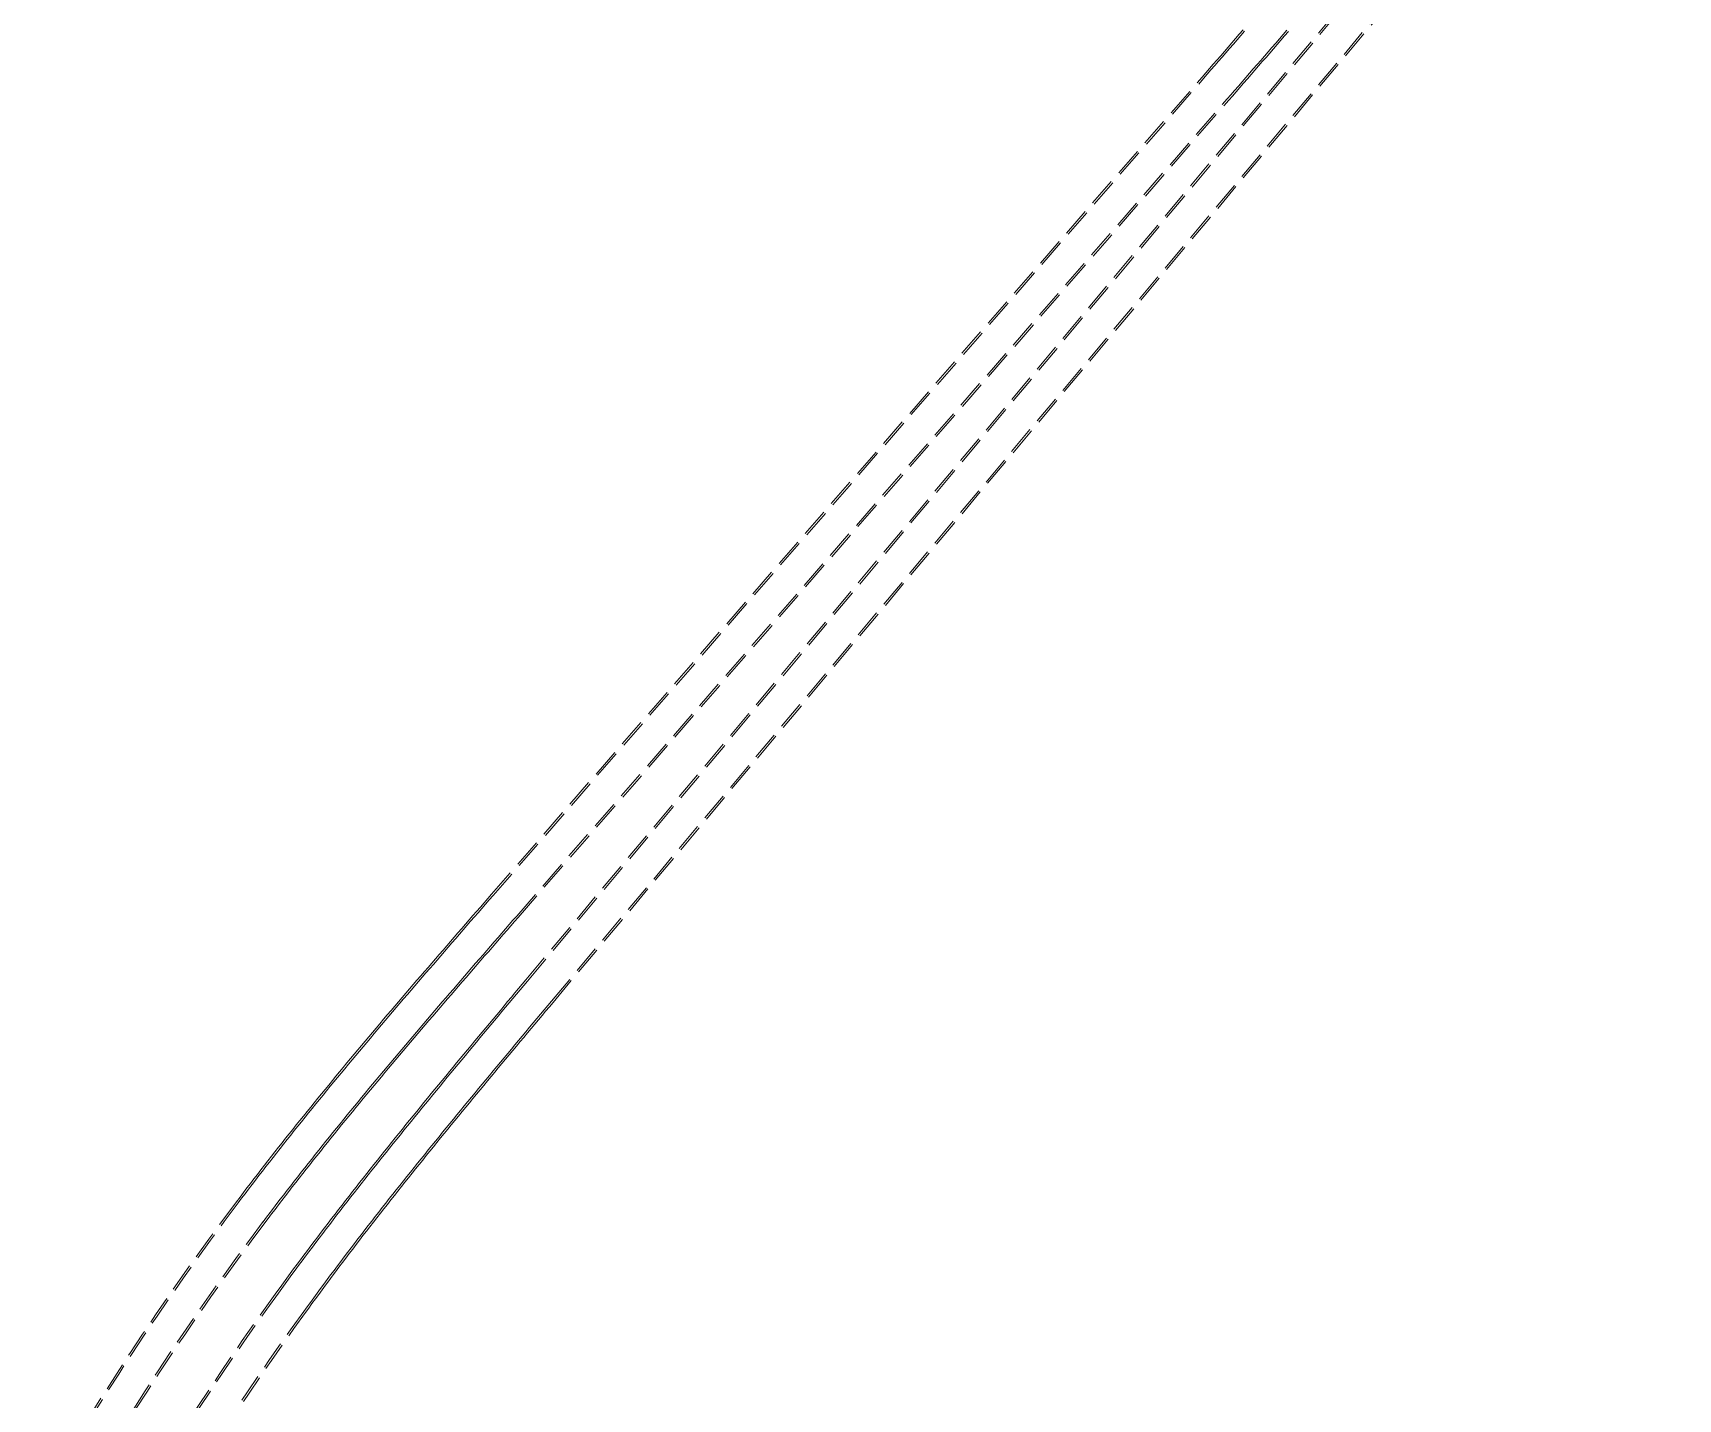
# Model space of a CAD drawing. Extents: x 0 to 531375, y 0 to 4335249.
# Drawn here: x 487514 to 487803, y 4323847.1 to 4324087.2 of the extents above; entities that cross this region are included whole.
import ezdxf

# ---------------------------------------------------------------- set-up
doc = ezdxf.new("R2010")
doc.units = 0
doc.linetypes.add('DASH', pattern=[0.35, 0.25, -0.1])
doc.layers.add('地铁', color=4, linetype='Continuous', lineweight=15)

# ---------------------------------------------------------------- blocks, each defined once
blk = doc.blocks.new('天津2000地铁')
at = {"layer": '地铁', "linetype": 'DASH', "ltscale": 20}
for p, q in [((-10402.79, -3316.5), (-10205.1, -3080.24)), ((-10402.52, -3316.73), (-10204.83, -3080.46)), ((-10398.3, -3320.26), (-10200.61, -3083.99)), ((-10398.03, -3320.48), (-10200.35, -3084.21)), ((-10278.09, -3151.03), (-10277.44, -3150.28)), ((-10277.83, -3151.26), (-10277.17, -3150.51)), ((-10277.44, -3150.28), (-10276.78, -3149.52)), ((-10277.17, -3150.51), (-10276.52, -3149.75)), ((-10270.4, -3151.09), (-10269.74, -3150.33)), ((-10270.13, -3151.32), (-10269.48, -3150.56)), ((-10269.74, -3150.33), (-10269.09, -3149.57)), ((-10269.48, -3150.56), (-10268.82, -3149.8)), ((-10280.71, -3154.05), (-10280.06, -3153.3)), ((-10280.45, -3154.28), (-10279.79, -3153.53)), ((-10280.06, -3153.3), (-10279.4, -3152.54)), ((-10279.79, -3153.53), (-10279.14, -3152.77)), ((-10279.4, -3152.54), (-10278.75, -3151.79)), ((-10279.14, -3152.77), (-10278.48, -3152.02)), ((-10278.75, -3151.79), (-10278.09, -3151.03)), ((-10278.48, -3152.02), (-10277.83, -3151.26)), ((-10273.02, -3154.11), (-10272.36, -3153.36)), ((-10272.75, -3154.34), (-10272.1, -3153.59)), ((-10272.36, -3153.36), (-10271.71, -3152.6)), ((-10272.1, -3153.59), (-10271.44, -3152.83)), ((-10271.71, -3152.6), (-10271.05, -3151.84)), ((-10271.44, -3152.83), (-10270.79, -3152.07)), ((-10271.05, -3151.84), (-10270.4, -3151.09)), ((-10270.79, -3152.07), (-10270.13, -3151.32)), ((-10283.34, -3157.07), (-10282.68, -3156.32)), ((-10283.07, -3157.3), (-10282.42, -3156.55)), ((-10282.68, -3156.32), (-10282.02, -3155.56)), ((-10282.42, -3156.55), (-10281.76, -3155.79)), ((-10282.02, -3155.56), (-10281.37, -3154.81)), ((-10281.76, -3155.79), (-10281.1, -3155.04)), ((-10281.37, -3154.81), (-10280.71, -3154.05)), ((-10281.1, -3155.04), (-10280.45, -3154.28)), ((-10275.64, -3157.13), (-10274.98, -3156.38)), ((-10275.38, -3157.36), (-10274.72, -3156.61)), ((-10274.98, -3156.38), (-10274.33, -3155.62)), ((-10274.72, -3156.61), (-10274.06, -3155.85)), ((-10274.33, -3155.62), (-10273.67, -3154.87)), ((-10274.06, -3155.85), (-10273.41, -3155.1)), ((-10273.67, -3154.87), (-10273.02, -3154.11)), ((-10273.41, -3155.1), (-10272.75, -3154.34)), ((-10408.83, -3301.46), (-10283.99, -3157.83)), ((-10408.56, -3301.69), (-10283.73, -3158.05)), ((-10283.99, -3157.83), (-10283.34, -3157.07)), ((-10283.73, -3158.05), (-10283.07, -3157.3)), ((-10278.26, -3160.15), (-10277.61, -3159.4)), ((-10277.61, -3159.4), (-10276.95, -3158.64)), ((-10277.34, -3159.63), (-10276.69, -3158.87)), ((-10276.95, -3158.64), (-10276.3, -3157.89)), ((-10276.69, -3158.87), (-10276.03, -3158.12)), ((-10276.3, -3157.89), (-10275.64, -3157.13)), ((-10276.03, -3158.12), (-10275.38, -3157.36)), ((-10404.41, -3305.3), (-10279.58, -3161.66)), ((-10404.15, -3305.53), (-10279.31, -3161.89)), ((-10279.58, -3161.66), (-10278.92, -3160.91)), ((-10279.31, -3161.89), (-10278.66, -3161.14)), ((-10278.92, -3160.91), (-10278.26, -3160.15)), ((-10278.66, -3161.14), (-10278, -3160.38)), ((-10278, -3160.38), (-10277.34, -3159.63)), ((-10411.45, -3304.48), (-10410.79, -3303.72)), ((-10411.19, -3304.71), (-10410.53, -3303.95)), ((-10410.79, -3303.72), (-10410.14, -3302.97)), ((-10410.53, -3303.95), (-10409.87, -3303.2)), ((-10410.14, -3302.97), (-10409.48, -3302.21)), ((-10409.87, -3303.2), (-10409.22, -3302.44)), ((-10409.48, -3302.21), (-10408.83, -3301.46)), ((-10409.22, -3302.44), (-10408.56, -3301.69)), ((-10414.07, -3307.5), (-10413.42, -3306.75)), ((-10413.42, -3306.75), (-10412.76, -3305.99)), ((-10413.15, -3306.97), (-10412.5, -3306.22)), ((-10412.76, -3305.99), (-10412.11, -3305.23)), ((-10412.5, -3306.22), (-10411.84, -3305.46)), ((-10412.11, -3305.23), (-10411.45, -3304.48)), ((-10411.84, -3305.46), (-10411.19, -3304.71)), ((-10406.38, -3307.56), (-10405.72, -3306.81)), ((-10405.72, -3306.81), (-10405.07, -3306.05)), ((-10405.46, -3307.04), (-10404.8, -3306.28)), ((-10405.07, -3306.05), (-10404.41, -3305.3)), ((-10404.8, -3306.28), (-10404.15, -3305.53)), ((-10416.7, -3310.53), (-10416.04, -3309.77)), ((-10416.04, -3309.77), (-10415.38, -3309.01)), ((-10415.78, -3310), (-10415.12, -3309.24)), ((-10415.38, -3309.01), (-10414.73, -3308.26)), ((-10415.12, -3309.24), (-10414.46, -3308.49)), ((-10414.73, -3308.26), (-10414.07, -3307.5)), ((-10414.46, -3308.49), (-10413.81, -3307.73)), ((-10413.81, -3307.73), (-10413.15, -3306.97)), ((-10409, -3310.58), (-10408.34, -3309.82)), ((-10408.34, -3309.82), (-10407.69, -3309.07)), ((-10408.08, -3310.05), (-10407.42, -3309.3)), ((-10407.69, -3309.07), (-10407.03, -3308.32)), ((-10407.42, -3309.3), (-10406.77, -3308.54)), ((-10407.03, -3308.32), (-10406.38, -3307.56)), ((-10406.77, -3308.54), (-10406.11, -3307.79)), ((-10406.11, -3307.79), (-10405.46, -3307.04)), ((-10418.66, -3312.8), (-10418.01, -3312.04)), ((-10418.39, -3313.03), (-10417.74, -3312.27)), ((-10418.01, -3312.04), (-10417.35, -3311.28)), ((-10417.74, -3312.27), (-10417.09, -3311.51)), ((-10417.35, -3311.28), (-10416.7, -3310.53)), ((-10417.09, -3311.51), (-10416.43, -3310.76)), ((-10416.43, -3310.76), (-10415.78, -3310)), ((-10410.96, -3312.84), (-10410.31, -3312.09)), ((-10410.7, -3313.07), (-10410.04, -3312.32)), ((-10410.31, -3312.09), (-10409.65, -3311.33)), ((-10410.04, -3312.32), (-10409.39, -3311.56)), ((-10409.65, -3311.33), (-10409, -3310.58)), ((-10409.39, -3311.56), (-10408.73, -3310.81)), ((-10408.73, -3310.81), (-10408.08, -3310.05)), ((-10421.28, -3315.83), (-10420.62, -3315.07)), ((-10421.01, -3316.06), (-10420.36, -3315.3)), ((-10420.62, -3315.07), (-10419.97, -3314.32)), ((-10420.36, -3315.3), (-10419.7, -3314.54)), ((-10419.97, -3314.32), (-10419.31, -3313.56)), ((-10419.7, -3314.54), (-10419.05, -3313.79)), ((-10419.31, -3313.56), (-10418.66, -3312.8)), ((-10419.05, -3313.79), (-10418.39, -3313.03)), ((-10413.58, -3315.87), (-10412.93, -3315.11)), ((-10413.31, -3316.09), (-10412.66, -3315.34)), ((-10412.93, -3315.11), (-10412.27, -3314.35)), ((-10412.66, -3315.34), (-10412.01, -3314.58)), ((-10412.27, -3314.35), (-10411.62, -3313.6)), ((-10412.01, -3314.58), (-10411.35, -3313.83)), ((-10411.62, -3313.6), (-10410.96, -3312.84)), ((-10411.35, -3313.83), (-10410.7, -3313.07)), ((-10423.89, -3318.88), (-10423.23, -3318.11)), ((-10423.62, -3319.1), (-10422.97, -3318.34)), ((-10423.23, -3318.11), (-10422.58, -3317.35)), ((-10422.97, -3318.34), (-10422.32, -3317.58)), ((-10422.58, -3317.35), (-10421.93, -3316.59)), ((-10422.32, -3317.58), (-10421.66, -3316.82)), ((-10421.93, -3316.59), (-10421.28, -3315.83)), ((-10421.66, -3316.82), (-10421.01, -3316.06)), ((-10416.19, -3318.89), (-10415.54, -3318.13)), ((-10415.92, -3319.12), (-10415.27, -3318.36)), ((-10415.54, -3318.13), (-10414.88, -3317.38)), ((-10415.27, -3318.36), (-10414.62, -3317.61)), ((-10414.88, -3317.38), (-10414.23, -3316.62)), ((-10414.62, -3317.61), (-10413.97, -3316.85)), ((-10414.23, -3316.62), (-10413.58, -3315.87)), ((-10413.97, -3316.85), (-10413.31, -3316.09)), ((-10404.71, -3318.81), (-10404.07, -3318.04)), ((-10404.44, -3319.03), (-10403.8, -3318.26)), ((-10404.07, -3318.04), (-10403.43, -3317.27)), ((-10403.8, -3318.26), (-10403.16, -3317.5)), ((-10403.43, -3317.27), (-10402.79, -3316.5)), ((-10403.16, -3317.5), (-10402.52, -3316.73)), ((-10426.49, -3321.92), (-10425.84, -3321.16)), ((-10426.22, -3322.15), (-10425.57, -3321.39)), ((-10425.84, -3321.16), (-10425.19, -3320.4)), ((-10425.57, -3321.39), (-10424.92, -3320.63)), ((-10425.19, -3320.4), (-10424.54, -3319.64)), ((-10424.92, -3320.63), (-10424.27, -3319.86)), ((-10424.54, -3319.64), (-10423.89, -3318.88)), ((-10424.27, -3319.86), (-10423.62, -3319.1)), ((-10418.79, -3321.92), (-10418.14, -3321.16)), ((-10418.52, -3322.15), (-10417.87, -3321.39)), ((-10418.14, -3321.16), (-10417.49, -3320.4)), ((-10417.87, -3321.39), (-10417.22, -3320.63)), ((-10417.49, -3320.4), (-10416.84, -3319.65)), ((-10417.22, -3320.63), (-10416.57, -3319.88)), ((-10416.84, -3319.65), (-10416.19, -3318.89)), ((-10416.57, -3319.88), (-10415.92, -3319.12)), ((-10407.28, -3321.88), (-10406.64, -3321.11)), ((-10407.01, -3322.1), (-10406.37, -3321.33)), ((-10406.64, -3321.11), (-10406, -3320.34)), ((-10406.37, -3321.33), (-10405.73, -3320.56)), ((-10406, -3320.34), (-10405.35, -3319.57)), ((-10405.73, -3320.56), (-10405.09, -3319.8)), ((-10405.35, -3319.57), (-10404.71, -3318.81)), ((-10405.09, -3319.8), (-10404.44, -3319.03)), ((-10399.58, -3321.79), (-10398.94, -3321.03)), ((-10399.32, -3322.02), (-10398.67, -3321.25)), ((-10398.94, -3321.03), (-10398.3, -3320.26)), ((-10398.67, -3321.25), (-10398.03, -3320.48)), ((-10429.08, -3324.98), (-10428.43, -3324.22)), ((-10428.43, -3324.22), (-10427.79, -3323.45)), ((-10428.17, -3324.44), (-10427.52, -3323.68)), ((-10427.79, -3323.45), (-10427.14, -3322.69)), ((-10427.52, -3323.68), (-10426.87, -3322.92)), ((-10427.14, -3322.69), (-10426.49, -3321.92)), ((-10426.87, -3322.92), (-10426.22, -3322.15)), ((-10421.38, -3324.95), (-10420.74, -3324.2)), ((-10420.74, -3324.2), (-10420.09, -3323.44)), ((-10420.47, -3324.42), (-10419.82, -3323.66)), ((-10420.09, -3323.44), (-10419.44, -3322.68)), ((-10419.82, -3323.66), (-10419.17, -3322.91)), ((-10419.44, -3322.68), (-10418.79, -3321.92)), ((-10419.17, -3322.91), (-10418.52, -3322.15)), ((-10409.85, -3324.95), (-10409.2, -3324.18)), ((-10409.2, -3324.18), (-10408.56, -3323.41)), ((-10408.94, -3324.4), (-10408.29, -3323.64)), ((-10408.56, -3323.41), (-10407.92, -3322.64)), ((-10408.29, -3323.64), (-10407.65, -3322.87)), ((-10407.92, -3322.64), (-10407.28, -3321.88)), ((-10407.65, -3322.87), (-10407.01, -3322.1)), ((-10402.15, -3324.86), (-10401.51, -3324.09)), ((-10401.51, -3324.09), (-10400.87, -3323.33)), ((-10401.24, -3324.32), (-10400.6, -3323.55)), ((-10400.87, -3323.33), (-10400.23, -3322.56)), ((-10400.6, -3323.55), (-10399.96, -3322.78)), ((-10400.23, -3322.56), (-10399.58, -3321.79)), ((-10399.96, -3322.78), (-10399.32, -3322.02)), ((-10431.02, -3327.28), (-10430.38, -3326.52)), ((-10430.75, -3327.51), (-10430.11, -3326.74)), ((-10430.38, -3326.52), (-10429.73, -3325.75)), ((-10430.11, -3326.74), (-10429.46, -3325.97)), ((-10429.73, -3325.75), (-10429.08, -3324.98)), ((-10429.46, -3325.97), (-10428.81, -3325.21)), ((-10428.81, -3325.21), (-10428.17, -3324.44)), ((-10423.32, -3327.24), (-10422.68, -3326.47)), ((-10423.06, -3327.46), (-10422.41, -3326.7)), ((-10422.68, -3326.47), (-10422.03, -3325.71)), ((-10422.41, -3326.7), (-10421.76, -3325.94)), ((-10422.03, -3325.71), (-10421.38, -3324.95)), ((-10421.76, -3325.94), (-10421.12, -3325.18)), ((-10421.12, -3325.18), (-10420.47, -3324.42)), ((-10411.77, -3327.26), (-10411.13, -3326.49)), ((-10411.5, -3327.48), (-10410.86, -3326.71)), ((-10411.13, -3326.49), (-10410.49, -3325.72)), ((-10410.86, -3326.71), (-10410.22, -3325.94)), ((-10410.49, -3325.72), (-10409.85, -3324.95)), ((-10410.22, -3325.94), (-10409.58, -3325.17)), ((-10409.58, -3325.17), (-10408.94, -3324.4)), ((-10404.71, -3327.93), (-10404.07, -3327.16)), ((-10404.07, -3327.16), (-10403.43, -3326.39)), ((-10403.8, -3327.38), (-10403.16, -3326.62)), ((-10403.43, -3326.39), (-10402.79, -3325.63)), ((-10403.16, -3326.62), (-10402.52, -3325.85)), ((-10402.79, -3325.63), (-10402.15, -3324.86)), ((-10402.52, -3325.85), (-10401.88, -3325.08)), ((-10401.88, -3325.08), (-10401.24, -3324.32)), ((-10433.6, -3330.36), (-10432.95, -3329.59)), ((-10433.33, -3330.58), (-10432.68, -3329.81)), ((-10432.95, -3329.59), (-10432.31, -3328.82)), ((-10432.68, -3329.81), (-10432.04, -3329.04)), ((-10432.31, -3328.82), (-10431.67, -3328.05)), ((-10432.04, -3329.04), (-10431.4, -3328.28)), ((-10431.67, -3328.05), (-10431.02, -3327.28)), ((-10431.4, -3328.28), (-10430.75, -3327.51)), ((-10425.9, -3330.28), (-10425.26, -3329.52)), ((-10425.63, -3330.51), (-10424.99, -3329.75)), ((-10425.26, -3329.52), (-10424.61, -3328.76)), ((-10424.99, -3329.75), (-10424.35, -3328.98)), ((-10424.61, -3328.76), (-10423.97, -3328)), ((-10424.35, -3328.98), (-10423.7, -3328.22)), ((-10423.97, -3328), (-10423.32, -3327.24)), ((-10423.7, -3328.22), (-10423.06, -3327.46)), ((-10414.33, -3330.34), (-10413.69, -3329.57)), ((-10414.06, -3330.56), (-10413.42, -3329.79)), ((-10413.69, -3329.57), (-10413.05, -3328.8)), ((-10413.42, -3329.79), (-10412.78, -3329.02)), ((-10413.05, -3328.8), (-10412.41, -3328.03)), ((-10412.78, -3329.02), (-10412.14, -3328.25)), ((-10412.41, -3328.03), (-10411.77, -3327.26)), ((-10412.14, -3328.25), (-10411.5, -3327.48)), ((-10406.63, -3330.23), (-10405.99, -3329.46)), ((-10406.36, -3330.45), (-10405.72, -3329.69)), ((-10405.99, -3329.46), (-10405.35, -3328.69)), ((-10405.72, -3329.69), (-10405.08, -3328.92)), ((-10405.35, -3328.69), (-10404.71, -3327.93)), ((-10405.08, -3328.92), (-10404.44, -3328.15)), ((-10404.44, -3328.15), (-10403.8, -3327.38)), ((-10436.16, -3333.45), (-10435.52, -3332.68)), ((-10435.89, -3333.67), (-10435.25, -3332.9)), ((-10435.52, -3332.68), (-10434.88, -3331.9)), ((-10435.25, -3332.9), (-10434.61, -3332.13)), ((-10434.88, -3331.9), (-10434.24, -3331.13)), ((-10434.61, -3332.13), (-10433.97, -3331.35)), ((-10434.24, -3331.13), (-10433.6, -3330.36)), ((-10433.97, -3331.35), (-10433.33, -3330.58)), ((-10428.46, -3333.34), (-10427.82, -3332.57)), ((-10428.19, -3333.56), (-10427.56, -3332.8)), ((-10427.82, -3332.57), (-10427.18, -3331.81)), ((-10427.56, -3332.8), (-10426.91, -3332.03)), ((-10427.18, -3331.81), (-10426.54, -3331.05)), ((-10426.91, -3332.03), (-10426.27, -3331.27)), ((-10426.54, -3331.05), (-10425.9, -3330.28)), ((-10426.27, -3331.27), (-10425.63, -3330.51)), ((-10416.88, -3333.43), (-10416.24, -3332.65)), ((-10416.61, -3333.65), (-10415.97, -3332.88)), ((-10416.24, -3332.65), (-10415.6, -3331.88)), ((-10415.97, -3332.88), (-10415.33, -3332.1)), ((-10415.6, -3331.88), (-10414.97, -3331.11)), ((-10415.33, -3332.1), (-10414.7, -3331.33)), ((-10414.97, -3331.11), (-10414.33, -3330.34)), ((-10414.7, -3331.33), (-10414.06, -3330.56)), ((-10409.18, -3333.3), (-10408.55, -3332.53)), ((-10408.92, -3333.53), (-10408.28, -3332.76)), ((-10408.55, -3332.53), (-10407.91, -3331.77)), ((-10408.28, -3332.76), (-10407.64, -3331.99)), ((-10407.91, -3331.77), (-10407.27, -3331)), ((-10407.64, -3331.99), (-10407, -3331.22)), ((-10407.27, -3331), (-10406.63, -3330.23)), ((-10407, -3331.22), (-10406.36, -3330.45)), ((-10438.71, -3336.55), (-10438.07, -3335.77)), ((-10438.07, -3335.77), (-10437.44, -3335)), ((-10437.8, -3336), (-10437.17, -3335.22)), ((-10437.44, -3335), (-10436.8, -3334.22)), ((-10437.17, -3335.22), (-10436.53, -3334.45)), ((-10436.8, -3334.22), (-10436.16, -3333.45)), ((-10436.53, -3334.45), (-10435.89, -3333.67)), ((-10431.01, -3336.41), (-10430.38, -3335.64)), ((-10430.38, -3335.64), (-10429.74, -3334.87)), ((-10430.11, -3335.86), (-10429.47, -3335.1)), ((-10429.74, -3334.87), (-10429.1, -3334.11)), ((-10429.47, -3335.1), (-10428.83, -3334.33)), ((-10429.1, -3334.11), (-10428.46, -3333.34)), ((-10428.83, -3334.33), (-10428.19, -3333.56)), ((-10419.43, -3336.52), (-10418.79, -3335.75)), ((-10418.79, -3335.75), (-10418.16, -3334.97)), ((-10418.52, -3335.97), (-10417.88, -3335.2)), ((-10418.16, -3334.97), (-10417.52, -3334.2)), ((-10417.88, -3335.2), (-10417.25, -3334.42)), ((-10417.52, -3334.2), (-10416.88, -3333.43)), ((-10417.25, -3334.42), (-10416.61, -3333.65)), ((-10411.73, -3336.38), (-10411.1, -3335.61)), ((-10411.46, -3336.6), (-10410.83, -3335.83)), ((-10411.1, -3335.61), (-10410.46, -3334.84)), ((-10410.83, -3335.83), (-10410.19, -3335.06)), ((-10410.46, -3334.84), (-10409.82, -3334.07)), ((-10410.19, -3335.06), (-10409.55, -3334.29)), ((-10409.82, -3334.07), (-10409.18, -3333.3)), ((-10409.55, -3334.29), (-10408.92, -3333.53)), ((-10440.61, -3338.89), (-10439.98, -3338.11)), ((-10440.34, -3339.11), (-10439.71, -3338.33)), ((-10439.98, -3338.11), (-10439.34, -3337.33)), ((-10439.71, -3338.33), (-10439.07, -3337.55)), ((-10439.34, -3337.33), (-10438.71, -3336.55)), ((-10439.07, -3337.55), (-10438.44, -3336.77)), ((-10438.44, -3336.77), (-10437.8, -3336)), ((-10433.55, -3339.48), (-10432.92, -3338.71)), ((-10432.92, -3338.71), (-10432.28, -3337.94)), ((-10432.65, -3338.93), (-10432.01, -3338.17)), ((-10432.28, -3337.94), (-10431.65, -3337.17)), ((-10432.01, -3338.17), (-10431.38, -3337.4)), ((-10431.65, -3337.17), (-10431.01, -3336.41)), ((-10431.38, -3337.4), (-10430.74, -3336.63)), ((-10430.74, -3336.63), (-10430.11, -3335.86)), ((-10421.33, -3338.85), (-10420.7, -3338.07)), ((-10421.06, -3339.07), (-10420.43, -3338.29)), ((-10420.7, -3338.07), (-10420.06, -3337.3)), ((-10420.43, -3338.29), (-10419.79, -3337.52)), ((-10420.06, -3337.3), (-10419.43, -3336.52)), ((-10419.79, -3337.52), (-10419.16, -3336.74)), ((-10419.16, -3336.74), (-10418.52, -3335.97)), ((-10414.27, -3339.46), (-10413.64, -3338.69)), ((-10413.64, -3338.69), (-10413, -3337.92)), ((-10413.37, -3338.91), (-10412.73, -3338.14)), ((-10413, -3337.92), (-10412.37, -3337.15)), ((-10412.73, -3338.14), (-10412.1, -3337.37)), ((-10412.37, -3337.15), (-10411.73, -3336.38)), ((-10412.1, -3337.37), (-10411.46, -3336.6)), ((-10443.13, -3342.02), (-10442.5, -3341.23)), ((-10442.86, -3342.24), (-10442.23, -3341.45)), ((-10442.5, -3341.23), (-10441.87, -3340.45)), ((-10442.23, -3341.45), (-10441.6, -3340.67)), ((-10441.87, -3340.45), (-10441.24, -3339.67)), ((-10441.6, -3340.67), (-10440.97, -3339.89)), ((-10441.24, -3339.67), (-10440.61, -3338.89)), ((-10440.97, -3339.89), (-10440.34, -3339.11)), ((-10435.44, -3341.8), (-10434.81, -3341.03)), ((-10435.17, -3342.02), (-10434.54, -3341.25)), ((-10434.81, -3341.03), (-10434.18, -3340.25)), ((-10434.54, -3341.25), (-10433.91, -3340.48)), ((-10434.18, -3340.25), (-10433.55, -3339.48)), ((-10433.91, -3340.48), (-10433.28, -3339.7)), ((-10433.28, -3339.7), (-10432.65, -3338.93)), ((-10423.86, -3341.96), (-10423.23, -3341.18)), ((-10423.59, -3342.18), (-10422.96, -3341.4)), ((-10423.23, -3341.18), (-10422.6, -3340.4)), ((-10422.96, -3341.4), (-10422.33, -3340.62)), ((-10422.6, -3340.4), (-10421.97, -3339.63)), ((-10422.33, -3340.62), (-10421.69, -3339.85)), ((-10421.97, -3339.63), (-10421.33, -3338.85)), ((-10421.69, -3339.85), (-10421.06, -3339.07)), ((-10416.17, -3341.77), (-10415.54, -3341)), ((-10415.9, -3342), (-10415.27, -3341.22)), ((-10415.54, -3341), (-10414.9, -3340.23)), ((-10415.27, -3341.22), (-10414.63, -3340.45)), ((-10414.9, -3340.23), (-10414.27, -3339.46)), ((-10414.63, -3340.45), (-10414, -3339.68)), ((-10414, -3339.68), (-10413.37, -3338.91)), ((-10445.63, -3345.16), (-10445.01, -3344.37)), ((-10445.01, -3344.37), (-10444.39, -3343.59)), ((-10444.74, -3344.59), (-10444.11, -3343.8)), ((-10444.39, -3343.59), (-10443.76, -3342.8)), ((-10444.11, -3343.8), (-10443.49, -3343.02)), ((-10443.76, -3342.8), (-10443.13, -3342.02)), ((-10443.49, -3343.02), (-10442.86, -3342.24)), ((-10437.94, -3344.9), (-10437.32, -3344.12)), ((-10437.67, -3345.12), (-10437.05, -3344.34)), ((-10437.32, -3344.12), (-10436.69, -3343.35)), ((-10437.05, -3344.34), (-10436.42, -3343.57)), ((-10436.69, -3343.35), (-10436.07, -3342.57)), ((-10436.42, -3343.57), (-10435.79, -3342.79)), ((-10436.07, -3342.57), (-10435.44, -3341.8)), ((-10435.79, -3342.79), (-10435.17, -3342.02)), ((-10426.38, -3345.08), (-10425.75, -3344.3)), ((-10425.75, -3344.3), (-10425.13, -3343.52)), ((-10425.48, -3344.52), (-10424.85, -3343.74)), ((-10425.12, -3343.52), (-10424.5, -3342.74)), ((-10424.85, -3343.74), (-10424.22, -3342.96)), ((-10424.5, -3342.74), (-10423.86, -3341.96)), ((-10424.22, -3342.96), (-10423.59, -3342.18)), ((-10418.69, -3344.87), (-10418.06, -3344.09)), ((-10418.42, -3345.09), (-10417.79, -3344.31)), ((-10418.06, -3344.09), (-10417.43, -3343.32)), ((-10417.79, -3344.31), (-10417.16, -3343.54)), ((-10417.43, -3343.32), (-10416.8, -3342.55)), ((-10417.16, -3343.54), (-10416.53, -3342.77)), ((-10416.8, -3342.55), (-10416.17, -3341.77)), ((-10416.53, -3342.77), (-10415.9, -3342)), ((-10447.5, -3347.53), (-10446.88, -3346.74)), ((-10447.22, -3347.75), (-10446.6, -3346.96)), ((-10446.88, -3346.74), (-10446.26, -3345.95)), ((-10446.6, -3346.96), (-10445.98, -3346.17)), ((-10446.26, -3345.95), (-10445.63, -3345.16)), ((-10445.98, -3346.17), (-10445.36, -3345.38)), ((-10445.36, -3345.38), (-10444.74, -3344.59)), ((-10440.43, -3348.01), (-10439.81, -3347.23)), ((-10439.81, -3347.23), (-10439.19, -3346.45)), ((-10439.53, -3347.45), (-10438.91, -3346.67)), ((-10439.19, -3346.45), (-10438.57, -3345.67)), ((-10438.91, -3346.67), (-10438.29, -3345.89)), ((-10438.57, -3345.67), (-10437.94, -3344.9)), ((-10438.29, -3345.89), (-10437.67, -3345.12)), ((-10428.27, -3347.43), (-10427.64, -3346.65)), ((-10427.99, -3347.65), (-10427.37, -3346.87)), ((-10427.64, -3346.65), (-10427.01, -3345.86)), ((-10427.37, -3346.87), (-10426.74, -3346.08)), ((-10427.01, -3345.86), (-10426.38, -3345.08)), ((-10426.74, -3346.08), (-10426.11, -3345.3)), ((-10426.11, -3345.3), (-10425.48, -3344.52)), ((-10421.2, -3347.97), (-10420.57, -3347.19)), ((-10420.57, -3347.19), (-10419.95, -3346.42)), ((-10420.3, -3347.41), (-10419.67, -3346.64)), ((-10419.95, -3346.42), (-10419.32, -3345.64)), ((-10419.67, -3346.64), (-10419.05, -3345.86)), ((-10419.32, -3345.64), (-10418.69, -3344.87)), ((-10419.05, -3345.86), (-10418.42, -3345.09)), ((-10449.97, -3350.71), (-10449.35, -3349.91)), ((-10449.69, -3350.92), (-10449.08, -3350.13)), ((-10449.35, -3349.91), (-10448.74, -3349.12)), ((-10449.08, -3350.13), (-10448.46, -3349.33)), ((-10448.74, -3349.12), (-10448.12, -3348.32)), ((-10448.46, -3349.33), (-10447.84, -3348.54)), ((-10448.12, -3348.32), (-10447.5, -3347.53)), ((-10447.84, -3348.54), (-10447.22, -3347.75)), ((-10442.28, -3350.35), (-10441.66, -3349.57)), ((-10442, -3350.57), (-10441.39, -3349.79)), ((-10441.66, -3349.57), (-10441.05, -3348.79)), ((-10441.39, -3349.79), (-10440.77, -3349.01)), ((-10441.05, -3348.79), (-10440.43, -3348.01)), ((-10440.77, -3349.01), (-10440.15, -3348.23)), ((-10440.15, -3348.23), (-10439.53, -3347.45)), ((-10430.76, -3350.57), (-10430.14, -3349.79)), ((-10430.49, -3350.79), (-10429.87, -3350)), ((-10430.14, -3349.79), (-10429.52, -3349)), ((-10429.87, -3350), (-10429.24, -3349.22)), ((-10429.52, -3349), (-10428.89, -3348.22)), ((-10429.24, -3349.22), (-10428.62, -3348.43)), ((-10428.89, -3348.22), (-10428.27, -3347.43)), ((-10428.62, -3348.43), (-10427.99, -3347.65)), ((-10423.07, -3350.3), (-10422.45, -3349.52)), ((-10422.8, -3350.52), (-10422.18, -3349.74)), ((-10422.45, -3349.52), (-10421.82, -3348.75)), ((-10422.18, -3349.74), (-10421.55, -3348.97)), ((-10421.82, -3348.75), (-10421.2, -3347.97)), ((-10421.55, -3348.97), (-10420.93, -3348.19)), ((-10420.93, -3348.19), (-10420.3, -3347.41)), ((-10452.41, -3353.9), (-10451.8, -3353.1)), ((-10451.8, -3353.1), (-10451.19, -3352.3)), ((-10451.52, -3353.31), (-10450.91, -3352.52)), ((-10451.19, -3352.3), (-10450.58, -3351.5)), ((-10450.91, -3352.52), (-10450.3, -3351.72)), ((-10450.58, -3351.5), (-10449.97, -3350.71)), ((-10450.3, -3351.72), (-10449.69, -3350.92)), ((-10444.73, -3353.49), (-10444.12, -3352.71)), ((-10444.45, -3353.71), (-10443.84, -3352.92)), ((-10444.12, -3352.71), (-10443.5, -3351.92)), ((-10443.84, -3352.92), (-10443.23, -3352.14)), ((-10443.5, -3351.92), (-10442.89, -3351.14)), ((-10443.23, -3352.14), (-10442.62, -3351.35)), ((-10442.89, -3351.14), (-10442.28, -3350.35)), ((-10442.62, -3351.35), (-10442, -3350.57)), ((-10433.25, -3353.73), (-10432.63, -3352.94)), ((-10432.97, -3353.95), (-10432.35, -3353.16)), ((-10432.63, -3352.94), (-10432.01, -3352.15)), ((-10432.35, -3353.16), (-10431.73, -3352.37)), ((-10432.01, -3352.15), (-10431.39, -3351.36)), ((-10431.73, -3352.37), (-10431.11, -3351.58)), ((-10431.39, -3351.36), (-10430.76, -3350.57)), ((-10431.11, -3351.58), (-10430.49, -3350.79)), ((-10425.56, -3353.42), (-10424.94, -3352.64)), ((-10425.28, -3353.64), (-10424.66, -3352.86)), ((-10424.94, -3352.64), (-10424.32, -3351.86)), ((-10424.66, -3352.86), (-10424.04, -3352.08)), ((-10424.32, -3351.86), (-10423.69, -3351.08)), ((-10424.04, -3352.08), (-10423.42, -3351.3)), ((-10423.69, -3351.08), (-10423.07, -3350.3)), ((-10423.42, -3351.3), (-10422.8, -3350.52)), ((-10453.63, -3355.51), (-10453.02, -3354.7)), ((-10453.35, -3355.72), (-10452.74, -3354.92)), ((-10453.02, -3354.7), (-10452.41, -3353.9)), ((-10452.74, -3354.92), (-10452.13, -3354.11)), ((-10452.13, -3354.11), (-10451.52, -3353.31)), ((-10447.15, -3356.65), (-10446.55, -3355.86)), ((-10446.87, -3356.86), (-10446.27, -3356.07)), ((-10446.55, -3355.86), (-10445.94, -3355.07)), ((-10446.27, -3356.07), (-10445.66, -3355.28)), ((-10445.94, -3355.07), (-10445.33, -3354.28)), ((-10445.66, -3355.28), (-10445.06, -3354.49)), ((-10445.33, -3354.28), (-10444.73, -3353.49)), ((-10445.06, -3354.49), (-10444.45, -3353.71)), ((-10435.1, -3356.11), (-10434.48, -3355.31)), ((-10434.82, -3356.32), (-10434.21, -3355.53)), ((-10434.48, -3355.31), (-10433.86, -3354.52)), ((-10434.21, -3355.53), (-10433.59, -3354.74)), ((-10433.86, -3354.52), (-10433.25, -3353.73)), ((-10433.59, -3354.74), (-10432.97, -3353.95)), ((-10428.02, -3356.55), (-10427.41, -3355.77)), ((-10427.75, -3356.77), (-10427.13, -3355.98)), ((-10427.41, -3355.77), (-10426.79, -3354.98)), ((-10427.13, -3355.98), (-10426.52, -3355.2)), ((-10426.79, -3354.98), (-10426.17, -3354.2)), ((-10426.52, -3355.2), (-10425.9, -3354.42)), ((-10426.17, -3354.2), (-10425.56, -3353.42)), ((-10425.9, -3354.42), (-10425.28, -3353.64)), ((-10448.95, -3359.03), (-10448.35, -3358.23)), ((-10448.67, -3359.24), (-10448.07, -3358.44)), ((-10448.35, -3358.23), (-10447.75, -3357.44)), ((-10448.07, -3358.44), (-10447.47, -3357.65)), ((-10447.75, -3357.44), (-10447.15, -3356.65)), ((-10447.47, -3357.65), (-10446.87, -3356.86)), ((-10437.55, -3359.29), (-10436.94, -3358.49)), ((-10437.27, -3359.5), (-10436.66, -3358.71)), ((-10436.94, -3358.49), (-10436.33, -3357.7)), ((-10436.66, -3358.71), (-10436.05, -3357.91)), ((-10436.33, -3357.7), (-10435.71, -3356.9)), ((-10436.05, -3357.91), (-10435.44, -3357.12)), ((-10435.71, -3356.9), (-10435.1, -3356.11)), ((-10435.44, -3357.12), (-10434.82, -3356.32)), ((-10430.48, -3359.69), (-10429.86, -3358.91)), ((-10429.86, -3358.91), (-10429.25, -3358.12)), ((-10429.59, -3359.12), (-10428.98, -3358.34)), ((-10429.25, -3358.12), (-10428.64, -3357.34)), ((-10428.98, -3358.34), (-10428.36, -3357.55)), ((-10428.64, -3357.34), (-10428.02, -3356.55)), ((-10428.36, -3357.55), (-10427.75, -3356.77)), ((-10439.99, -3362.49), (-10439.38, -3361.69)), ((-10439.38, -3361.69), (-10438.77, -3360.89)), ((-10439.1, -3361.9), (-10438.49, -3361.1)), ((-10438.77, -3360.89), (-10438.16, -3360.09)), ((-10438.49, -3361.1), (-10437.88, -3360.3)), ((-10438.16, -3360.09), (-10437.55, -3359.29)), ((-10437.88, -3360.3), (-10437.27, -3359.5)), ((-10432.3, -3362.06), (-10431.69, -3361.27)), ((-10432.02, -3362.27), (-10431.42, -3361.48)), ((-10431.69, -3361.27), (-10431.08, -3360.48)), ((-10431.42, -3361.48), (-10430.81, -3360.69)), ((-10431.08, -3360.48), (-10430.48, -3359.69)), ((-10430.81, -3360.69), (-10430.2, -3359.91)), ((-10430.2, -3359.91), (-10429.59, -3359.12)), ((-10441.8, -3364.9), (-10441.19, -3364.1)), ((-10441.52, -3365.11), (-10440.91, -3364.31)), ((-10441.19, -3364.1), (-10440.59, -3363.29)), ((-10440.91, -3364.31), (-10440.31, -3363.5)), ((-10440.59, -3363.29), (-10439.99, -3362.49)), ((-10440.31, -3363.5), (-10439.71, -3362.7)), ((-10439.71, -3362.7), (-10439.1, -3361.9)), ((-10434.72, -3365.22), (-10434.11, -3364.43)), ((-10434.44, -3365.44), (-10433.84, -3364.64)), ((-10434.11, -3364.43), (-10433.51, -3363.64)), ((-10433.84, -3364.64), (-10433.23, -3363.85)), ((-10433.51, -3363.64), (-10432.91, -3362.85)), ((-10433.23, -3363.85), (-10432.63, -3363.06)), ((-10432.91, -3362.85), (-10432.3, -3362.06)), ((-10432.63, -3363.06), (-10432.02, -3362.27)), ((-10444.19, -3368.13), (-10443.6, -3367.32)), ((-10443.91, -3368.34), (-10443.31, -3367.53)), ((-10443.6, -3367.32), (-10443, -3366.52)), ((-10443.31, -3367.53), (-10442.72, -3366.72)), ((-10443, -3366.52), (-10442.4, -3365.71)), ((-10442.72, -3366.72), (-10442.12, -3365.92)), ((-10442.4, -3365.71), (-10441.8, -3364.9)), ((-10442.12, -3365.92), (-10441.52, -3365.11)), ((-10437.11, -3368.4), (-10436.51, -3367.61)), ((-10436.51, -3367.61), (-10435.92, -3366.81)), ((-10436.23, -3367.82), (-10435.64, -3367.02)), ((-10435.92, -3366.81), (-10435.32, -3366.02)), ((-10435.64, -3367.02), (-10435.04, -3366.23)), ((-10435.32, -3366.02), (-10434.72, -3365.22)), ((-10435.04, -3366.23), (-10434.44, -3365.44)), ((-10445.98, -3370.57), (-10445.38, -3369.76)), ((-10445.69, -3370.77), (-10445.1, -3369.96)), ((-10445.38, -3369.76), (-10444.79, -3368.94)), ((-10445.1, -3369.96), (-10444.51, -3369.15)), ((-10444.79, -3368.94), (-10444.19, -3368.13)), ((-10444.51, -3369.15), (-10443.91, -3368.34)), ((-10438.89, -3370.8), (-10438.3, -3370)), ((-10438.61, -3371.01), (-10438.02, -3370.21)), ((-10438.3, -3370), (-10437.71, -3369.2)), ((-10438.02, -3370.21), (-10437.43, -3369.41)), ((-10437.71, -3369.2), (-10437.11, -3368.4)), ((-10437.43, -3369.41), (-10436.83, -3368.61)), ((-10436.83, -3368.61), (-10436.23, -3367.82)), ((-10446.57, -3371.38), (-10445.98, -3370.57)), ((-10446.28, -3371.59), (-10445.69, -3370.77)), ((-10441.24, -3374.01), (-10440.66, -3373.21)), ((-10440.96, -3374.22), (-10440.38, -3373.41)), ((-10440.66, -3373.21), (-10440.07, -3372.4)), ((-10440.38, -3373.41), (-10439.79, -3372.61)), ((-10440.07, -3372.4), (-10439.48, -3371.6)), ((-10439.79, -3372.61), (-10439.2, -3371.81)), ((-10439.48, -3371.6), (-10438.89, -3370.8)), ((-10439.2, -3371.81), (-10438.61, -3371.01)), ((-10441.83, -3374.81), (-10441.24, -3374.01)), ((-10441.54, -3375.02), (-10440.96, -3374.22))]:
    blk.add_line(p, q, dxfattribs=at)
for centre, radius, start, end in [((-10422.71, -3345.47), 3.1, 141.0551, 141.1124), ((-10422.71, -3345.47), 2.75, 141.0551, 141.1124), ((-10051.72, -3658.18), 503.12, 143.0167, 150.4521), ((-10051.73, -3658.18), 502.77, 143.0167, 150.4521), ((-10051.76, -3658.15), 497.23, 143.0164, 150.4518), ((-10051.76, -3658.15), 496.88, 143.0164, 150.4518), ((-10039.05, -3666.46), 503.13, 144.0916, 150.4521), ((-10039.06, -3666.46), 502.77, 144.0916, 150.4521), ((-10039.1, -3666.43), 497.23, 144.0913, 150.4518), ((-10039.1, -3666.43), 496.87, 144.0913, 150.4518)]:
    blk.add_arc(centre, radius, start, end, dxfattribs=at)

msp = doc.modelspace()

# ---------------------------------------------------------------- block references
at = {"layer": '地铁', "color": 1}
msp.add_blockref('天津2000地铁', (498003.38431, 4327237.28522), dxfattribs=at)

doc.saveas('drawing.dxf')
